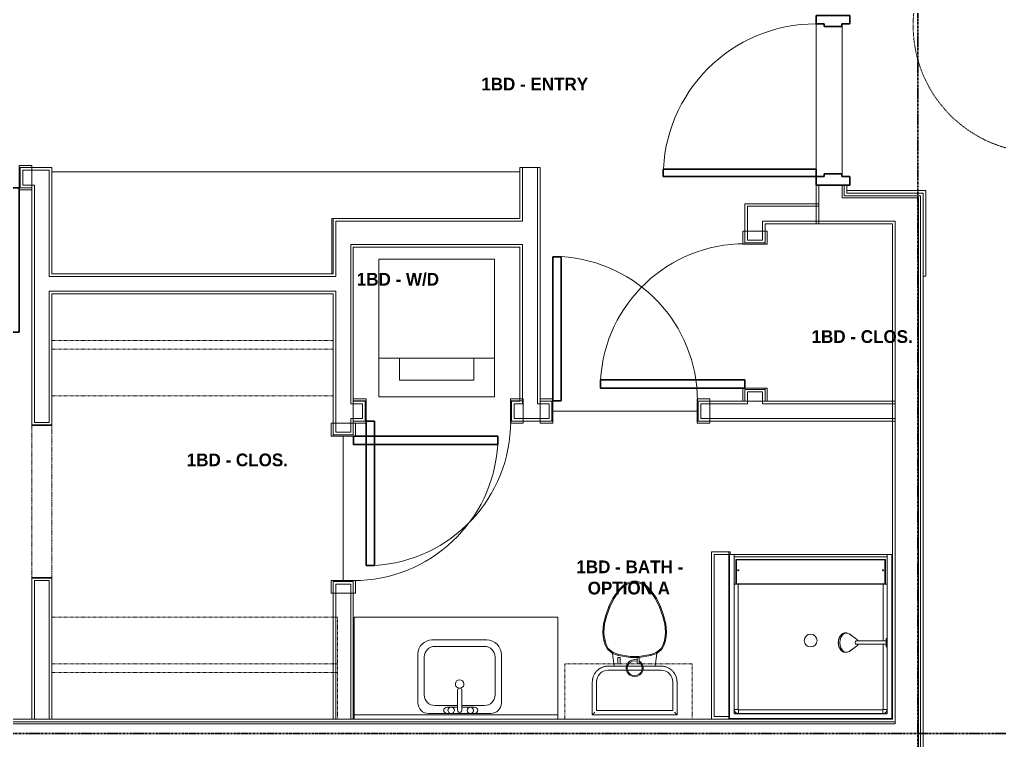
# Model space of a CAD drawing. Header units: inches. Extents: x -4093 to -1777, y 9773 to 12264.
# Drawn here: x -3692.9 to -3462.1, y 10837.6 to 11007.4 of the extents above; entities that cross this region are included whole.
import ezdxf

# ---------------------------------------------------------------- set-up
doc = ezdxf.new("R2010")
doc.units = ezdxf.units.IN
doc.header["$MEASUREMENT"] = 0
for name, pattern in [('Dash', [0.25, 0.125, -0.125]), ('Grid Line 1_2_', [0.875, 0.5, -0.125, 0.125, -0.125]), ('Hidden 1_8_', [0.1875, 0.125, -0.0625]), ('Overhead', [0.15625, 0.09375, -0.0625])]:
    doc.linetypes.add(name, pattern=pattern)
for name, color, linetype, lineweight in [('0-1', 7, 'Continuous', 5), ('0-2', 7, 'Continuous', 9), ('0-3', 8, 'Continuous', 9), ('A-AREA-IDEN', 2, 'Continuous', 9), ('A-DETL-HDLN-1', 7, 'Hidden 1_8_', 9), ('A-DETL-MEDM-1', 10, 'Continuous', 30), ('A-DETL-MEDM-2', 33, 'Overhead', 9), ('A-DOOR-1', 7, 'Continuous', 9), ('A-DOOR-2', 10, 'Continuous', 30), ('A-DOOR-FRAM-1', 10, 'Continuous', 30), ('A-FLOR-1', 7, 'Continuous', 9), ('A-FLOR-2', 192, 'Continuous', 9), ('A-WALL-1', 7, 'Continuous', 9), ('A-WALL-2', 250, 'Continuous', 18), ('I-WALL-1', 7, 'Continuous', 9), ('P-SANR-FIXT-1', 7, 'Continuous', 9), ('Q-CASE-1', 7, 'Continuous', 9), ('Q-CASE-2', 7, 'Dash', 9), ('Q-CASE-HDLN-1', 7, 'Dash', 9), ('S-GRID-1', 1, 'Grid Line 1_2_', 30)]:
    doc.layers.add(name, color=color, linetype=linetype, lineweight=lineweight)
doc.styles.add('Century Gothic_B', font='GOTHICB.TTF', dxfattribs={"height": 3})

# ---------------------------------------------------------------- blocks, each defined once
blk = doc.blocks.new('SWING - SINGLE - FLUSH - SWING - FLUSH - 2-10 x 6-8 - PRIVACY-4346070-BACKGROUND - 2ND FLOOR')
at = {"layer": 'A-DOOR-1'}
for p, q in [((-20, 2.37), (-20, 2.87)), ((-20, 2.87), (-17, 2.87)), ((-20, 2.37), (-17, 2.37)), ((-20, -2.88), (-20, 2.37)), ((-17, 2.37), (-20, 2.37)), ((-17, 2.87), (-17, 2.37)), ((-17, 2.37), (-17, -2.88)), ((17, 2.37), (17, 2.87)), ((17, 2.87), (20, 2.87)), ((17, 2.37), (20, 2.37)), ((17, -2.88), (17, 2.37)), ((20, 2.37), (17, 2.37)), ((20, 2.87), (20, 2.37)), ((20, 2.37), (20, -2.88)), ((-17, -2.88), (-20, -2.88)), ((20, -2.88), (17, -2.88))]:
    blk.add_line(p, q, dxfattribs=at)
blk.add_arc((17, -2.38), 34.07, 180, 266.6343, dxfattribs=at)
at = {"layer": 'A-DOOR-2'}
for p, q in [((15, -2.38), (15, -36.38)), ((17, -2.38), (15, -2.38)), ((17, -2.38), (17, -36.38)), ((17, -36.38), (15, -36.38))]:
    blk.add_line(p, q, dxfattribs=at)
blk = doc.blocks.new('OD_CW_Closet - OD_CW_Closet-3838437-BACKGROUND - 2ND FLOOR')
at = {"layer": 'Q-CASE-HDLN-1'}
for p, q in [((67.99, 24), (0.74, 24)), ((0.74, 24), (0.74, 0)), ((67.99, 0), (67.99, 24)), ((0.74, 13), (67.99, 13)), ((0.74, 11), (67.99, 11)), ((0.74, 0), (67.99, 0))]:
    blk.add_line(p, q, dxfattribs=at)
blk = doc.blocks.new('Stacked Washer and Dryer - 26_x25_ - Private-1352637-BACKGROUND - 2ND FLOOR')
at = {"layer": 'P-SANR-FIXT-1'}
for p, q in [((0, 13.625), (32.4375, 13.625)), ((0, 13.625), (0, -13.625)), ((23.34375, 13.625), (23.34375, -13.625)), ((32.4375, 13.625), (32.4375, -13.625)), ((23.34375, 8.75), (28.53125, 8.75)), ((28.53125, 8.75), (28.53125, -8.75)), ((28.53125, -8.75), (23.34375, -8.75)), ((32.4375, -13.625), (0, -13.625))]:
    blk.add_line(p, q, dxfattribs=at)
blk = doc.blocks.new('SWING - SINGLE - FLUSH - SWING - FLUSH - 2-10 x 6-8 - PRIVACY-4346068-BACKGROUND - 2ND FLOOR')
at = {"layer": 'A-DOOR-1'}
for p, q in [((-20, 2.37), (-20, 2.87)), ((-20, 2.87), (-17, 2.87)), ((-20, 2.37), (-17, 2.37)), ((-20, -2.88), (-20, 2.37)), ((-17, 2.37), (-20, 2.37)), ((-17, 2.87), (-17, 2.37)), ((-17, 2.37), (-17, -2.88)), ((17, 2.37), (17, 2.87)), ((17, 2.87), (20, 2.87)), ((17, 2.37), (20, 2.37)), ((17, -2.88), (17, 2.37)), ((20, 2.37), (17, 2.37)), ((20, 2.87), (20, 2.37)), ((20, 2.37), (20, -2.88)), ((-17, -2.88), (-20, -2.88)), ((20, -2.88), (17, -2.88))]:
    blk.add_line(p, q, dxfattribs=at)
blk.add_arc((17, -2.38), 34.07, 180, 266.6343, dxfattribs=at)
at = {"layer": 'A-DOOR-2'}
for p, q in [((15, -2.38), (15, -36.38)), ((17, -2.38), (15, -2.38)), ((17, -2.38), (17, -36.38)), ((17, -36.38), (15, -36.38))]:
    blk.add_line(p, q, dxfattribs=at)
blk = doc.blocks.new('M_Sink Vanity-Square - 500 x 440mm-1352614-BACKGROUND - 2ND FLOOR')
at = {"layer": 'P-SANR-FIXT-1'}
for p, q in [((7.96, 7.09), (-6.72, 7.09)), ((3.62, 7.09), (-2.88, 7.09)), ((0.12, 5.22), (-5.22, 5.22)), ((-2.88, 5.59), (0.12, 5.59)), ((0.12, 6.33), (0.12, 1.59)), ((1.12, 6.33), (1.12, 1.59)), ((1.12, 5.59), (3.62, 5.59)), ((6.46, 5.22), (1.12, 5.22)), ((-9.22, 4.59), (-9.22, -6.73)), ((-7.72, 2.72), (-7.72, -6.23)), ((8.96, -6.23), (8.96, 2.72)), ((10.46, -6.91), (10.46, 4.59)), ((-5.22, -8.73), (6.46, -8.73)), ((-5.72, -10.23), (7.14, -10.23))]:
    blk.add_line(p, q, dxfattribs=at)
for centre, radius, start, end in [((-6.72, 4.59), 2.5, 90, 180), ((-2.88, 6.34), 0.75, 90, 270), ((-1.88, 6.34), 0.75, 360, 180), ((2.62, 6.34), 0.75, 360, 180), ((3.62, 6.34), 0.75, 270, 90), ((7.96, 4.59), 2.5, 360, 90), ((-5.22, 2.72), 2.5, 90, 180), ((-1.88, 6.34), 0.75, 180, 0), ((0.62, 6.33), 0.5, 360, 180), ((2.62, 6.34), 0.75, 180, 360), ((6.46, 2.72), 2.5, 0, 90), ((0.62, 0.13), 1, 360, 180), ((0.62, 0.13), 1, 180, 0), ((0.62, 1.59), 0.5, 180, 0), ((-5.72, -6.73), 3.5, 180, 270), ((-5.22, -6.23), 2.5, 180, 270), ((6.46, -6.23), 2.5, 270, 0), ((7.14, -6.91), 3.32, 270, 0)]:
    blk.add_arc(centre, radius, start, end, dxfattribs=at)
blk = doc.blocks.new('Toilet-Domestic-3D - Toilet-Domestic-3D-V23-BACKGROUND - 2ND FLOOR')
at = {"layer": 'P-SANR-FIXT-1'}
for p, q in [((-0.5, 12), (-1.87, 11.5)), ((-0.46, 11.75), (-1.77, 11.27)), ((-0.46, 11.75), (-0.5, 12)), ((0.5, 12), (-0.5, 12)), ((0.46, 11.75), (-0.46, 11.75)), ((0.46, 11.75), (0.5, 12)), ((1.77, 11.27), (0.46, 11.75)), ((1.87, 11.5), (0.5, 12)), ((-3.74, 10), (-5.13, 8)), ((-3.55, 9.84), (-4.91, 7.88)), ((-2.74, 11), (-3.74, 10)), ((-3.55, 9.84), (-3.74, 10)), ((-2.59, 10.8), (-3.55, 9.84)), ((-1.87, 11.5), (-2.74, 11)), ((-2.59, 10.8), (-2.74, 11)), ((-1.77, 11.27), (-2.59, 10.8)), ((-1.77, 11.27), (-1.87, 11.5)), ((1.77, 11.27), (1.87, 11.5)), ((2.59, 10.8), (1.77, 11.27)), ((2.74, 11), (1.87, 11.5)), ((2.59, 10.8), (2.74, 11)), ((3.55, 9.84), (2.59, 10.8)), ((3.74, 10), (2.74, 11)), ((3.55, 9.84), (3.74, 10)), ((4.91, 7.88), (3.55, 9.84)), ((5.13, 8), (3.74, 10)), ((-5.13, 8), (-6.06, 6)), ((-4.91, 7.88), (-5.83, 5.9)), ((-4.91, 7.88), (-5.13, 8)), ((4.91, 7.88), (5.13, 8)), ((5.83, 5.9), (4.91, 7.88)), ((6.06, 6), (5.13, 8)), ((-6.06, 6), (-6.79, 4)), ((-5.83, 5.9), (-6.55, 3.92)), ((-5.83, 5.9), (-6.06, 6)), ((5.83, 5.9), (6.06, 6)), ((6.55, 3.92), (5.83, 5.9)), ((6.79, 4), (6.06, 6)), ((-6.79, 4), (-7.33, 1.99)), ((-6.55, 3.92), (-7.08, 1.95)), ((-6.55, 3.92), (-6.79, 4)), ((6.55, 3.92), (6.79, 4)), ((7.08, 1.95), (6.55, 3.92)), ((7.33, 1.99), (6.79, 4)), ((-7.33, 1.99), (-7.5, 0)), ((-7.08, 1.95), (-7.33, 1.99)), ((-7.08, 1.95), (-7.25, 0)), ((7.08, 1.95), (7.33, 1.99)), ((7.25, 0), (7.08, 1.95)), ((7.5, 0), (7.33, 1.99)), ((-7.25, 0), (-7.5, 0)), ((-7.5, 0), (-7.41, -1)), ((-7.16, -0.96), (-7.41, -1)), ((-7.41, -1), (-7.24, -2)), ((-7.25, 0), (-7.16, -0.96)), ((-6.99, -1.95), (-7.24, -2)), ((-7.24, -2), (-6.97, -3)), ((-7.16, -0.96), (-6.99, -1.95)), ((-6.99, -1.95), (-6.73, -2.9)), ((6.73, -2.9), (6.99, -1.95)), ((6.97, -3), (7.24, -2)), ((6.99, -1.95), (7.16, -0.96)), ((6.99, -1.95), (7.24, -2)), ((7.16, -0.96), (7.25, 0)), ((7.16, -0.96), (7.41, -1)), ((7.24, -2), (7.41, -1)), ((7.25, 0), (7.5, 0)), ((7.41, -1), (7.5, 0)), ((-6.73, -2.9), (-6.97, -3)), ((-6.97, -3), (-6.4, -4)), ((-6.73, -2.9), (-6.21, -3.84)), ((-6.4, -4), (-6.21, -3.84)), ((-6.4, -4), (-5.21, -5)), ((-6.21, -3.84), (-5.08, -4.78)), ((5.08, -4.78), (6.21, -3.84)), ((5.21, -5), (6.4, -4)), ((6.21, -3.84), (6.73, -2.9)), ((6.21, -3.84), (6.4, -4)), ((6.4, -4), (6.97, -3)), ((6.73, -2.9), (6.97, -3)), ((-5.08, -4.78), (-5.21, -5)), ((-5.21, -5), (-4.86, -8.02)), ((-5.21, -5), (-3.84, -5.5)), ((-5.08, -4.78), (-3.77, -5.26)), ((-3.77, -5.26), (-3.84, -5.5)), ((-3.84, -5.5), (-1, -6)), ((-3.77, -5.26), (-0.98, -5.75)), ((-0.98, -5.75), (-1, -6)), ((-1, -6), (0.56, -6)), ((-0.98, -5.75), (0.98, -5.75)), ((0.98, -5.75), (3.77, -5.26)), ((0.98, -5.75), (1, -5.98)), ((1.05, -5.99), (3.84, -5.5)), ((3.77, -5.26), (5.08, -4.78)), ((3.77, -5.26), (3.84, -5.5)), ((3.84, -5.5), (5.21, -5)), ((4.86, -8.02), (5.21, -5)), ((5.08, -4.78), (5.21, -5)), ((6.25, -8.02), (-6.25, -8.02)), ((6.25, -9), (-6.25, -9)), ((6.25, -9), (-6.25, -9)), ((-9.98, -11.75), (-9.98, -19.48)), ((-9, -11.75), (-9, -18.5)), ((-9, -11.75), (-9, -18.5)), ((9, -18.5), (9, -11.75)), ((9, -18.5), (9, -11.75)), ((9.98, -19.48), (9.98, -11.75)), ((-9.98, -19.48), (-9.86, -19.36)), ((-9.98, -19.48), (9.98, -19.48)), ((-9, -18.5), (9, -18.5)), ((-9, -18.5), (9, -18.5)), ((9.86, -19.36), (9.98, -19.48))]:
    blk.add_line(p, q, dxfattribs=at)
at = {"layer": 'P-SANR-FIXT-1', "flags": 128}
for points in [[(-6.25, -8.02), (-6.4, -8.03), (-6.55, -8.03), (-6.7, -8.05), (-6.84, -8.07), (-6.99, -8.1), (-7.14, -8.13), (-7.28, -8.17), (-7.42, -8.21), (-7.56, -8.26), (-7.7, -8.32), (-7.84, -8.38), (-7.97, -8.44), (-8.1, -8.52), (-8.23, -8.59), (-8.35, -8.67), (-8.48, -8.76), (-8.59, -8.85), (-8.71, -8.95), (-8.82, -9.05), (-8.92, -9.15), (-9.03, -9.26), (-9.12, -9.38), (-9.22, -9.49), (-9.3, -9.61), (-9.39, -9.74), (-9.46, -9.86), (-9.54, -9.99), (-9.6, -10.13), (-9.67, -10.26), (-9.72, -10.4), (-9.78, -10.54), (-9.82, -10.68), (-9.86, -10.83), (-9.89, -10.97), (-9.92, -11.12), (-9.95, -11.26), (-9.96, -11.41), (-9.97, -11.56), (-9.98, -11.71), (-9.98, -11.75)], [(9.98, -11.75), (9.97, -11.6), (9.97, -11.45), (9.95, -11.3), (9.93, -11.16), (9.9, -11.01), (9.87, -10.86), (9.83, -10.72), (9.79, -10.58), (9.74, -10.44), (9.68, -10.3), (9.62, -10.16), (9.56, -10.03), (9.48, -9.9), (9.41, -9.77), (9.33, -9.65), (9.24, -9.52), (9.15, -9.41), (9.05, -9.29), (8.95, -9.18), (8.85, -9.08), (8.74, -8.97), (8.62, -8.88), (8.51, -8.78), (8.39, -8.7), (8.26, -8.61), (8.14, -8.54), (8.01, -8.46), (7.87, -8.4), (7.74, -8.33), (7.6, -8.28), (7.46, -8.22), (7.32, -8.18), (7.17, -8.14), (7.03, -8.11), (6.88, -8.08), (6.74, -8.05), (6.59, -8.04), (6.44, -8.03), (6.29, -8.02), (6.25, -8.02)]]:
    blk.add_lwpolyline(points, dxfattribs=at)
at = {"layer": 'P-SANR-FIXT-1'}
for centre, radius, start, end in [((0, -8.48), 2, 73.137, 0), ((0, -8.48), 1.75, 70.983, 0), ((0, -8.48), 2, 0, 57.9286), ((-6.25, -11.75), 2.75, 90, 180), ((-6.25, -11.75), 2.75, 90, 180), ((0, -8.48), 1.75, 0, 51.2446), ((6.25, -11.75), 2.75, 0, 90), ((6.25, -11.75), 2.75, 360, 90)]:
    blk.add_arc(centre, radius, start, end, dxfattribs=at)
for points in [[(-9.98, -19.48), (-9.98, -19.48), (-9.98, -19.48), (-9.98, -19.48)], [(9.98, -19.48), (9.98, -19.48), (9.98, -19.48), (9.98, -19.48)]]:
    blk.add_open_spline(points, degree=3, dxfattribs=at)
for points, knots in [([(-9.86, -19.36), (-9.86, -19.36), (-9.85, -19.35), (-9.82, -19.32), (-9.8, -19.3), (-9.78, -19.28), (-9.75, -19.25), (-9.71, -19.21), (-9.66, -19.16), (-9.6, -19.1), (-9.55, -19.05), (-9.47, -18.97), (-9.41, -18.91), (-9.37, -18.87)], [0, 0, 0, 0, 0.166667, 0.25, 0.291667, 0.333333, 0.416667, 0.5, 0.583333, 0.666667, 0.75, 0.833333, 1, 1, 1, 1]), ([(9.37, -18.87), (9.41, -18.91), (9.47, -18.97), (9.55, -19.05), (9.6, -19.1), (9.66, -19.16), (9.71, -19.21), (9.75, -19.25), (9.78, -19.28), (9.8, -19.3), (9.82, -19.32), (9.85, -19.35), (9.86, -19.36), (9.86, -19.36)], [-1, -1, -1, -1, -0.833333, -0.75, -0.666667, -0.583333, -0.5, -0.416667, -0.333333, -0.291667, -0.25, -0.166667, 0, 0, 0, 0])]:
    blk.add_open_spline(points, degree=3, knots=knots, dxfattribs=at)
blk = doc.blocks.new('Bath Vanity - Bath Vanity 48_-V24-BACKGROUND - 2ND FLOOR')
at = {"layer": 'Q-CASE-1'}
for p, q in [((-23.26, -1), (-23.26, -24)), ((24.74, -24), (24.74, -1)), ((-23.26, -24), (24.74, -24))]:
    blk.add_line(p, q, dxfattribs=at)
blk = doc.blocks.new('BATHROOM MIRROR - BATHROOM MIRROR 48_-3124766-BACKGROUND - 2ND FLOOR')
at = {"layer": 'Q-CASE-1'}
for p, q in [((24.74, 24), (-23.26, 24)), ((-23.26, 23), (-23.26, 24)), ((24.74, 24), (24.74, 23)), ((-23.26, 23), (24.74, 23))]:
    blk.add_line(p, q, dxfattribs=at)
blk = doc.blocks.new('300 Series Wall Hung Cabinet_326 - 30_-2909952-BACKGROUND - 2ND FLOOR')
at = {"layer": 'Q-CASE-1'}
for p, q in [((-2.5, -13.19), (-2.01, -13.19)), ((-2.5, -13.19), (-2.5, -14.69)), ((-2.01, -14.69), (-2.01, -13.19)), ((2, -13.19), (2.49, -13.19)), ((2, -13.19), (2, -14.69)), ((2.49, -14.69), (2.49, -13.19)), ((-2.5, -14.69), (-2.01, -14.69)), ((2, -14.69), (2.49, -14.69))]:
    blk.add_line(p, q, dxfattribs=at)
at = {"layer": 'Q-CASE-2'}
for p, q in [((15, -0.19), (-15, -0.19)), ((-15, -0.19), (-15, -13.19)), ((15, -13.19), (15, -0.19)), ((-15, -13.19), (15, -13.19))]:
    blk.add_line(p, q, dxfattribs=at)
blk = doc.blocks.new('SWING - SINGLE - FLUSH - SWING - FLUSH - 2-10 x 6-8 - PASSAGE-4346083-BACKGROUND - 2ND FLOOR')
at = {"layer": 'A-DOOR-1'}
for p, q in [((-17, 2.87), (-20, 2.87)), ((-20, 2.87), (-20, -2.38)), ((-17, -2.38), (-17, 2.87)), ((20, 2.87), (17, 2.87)), ((17, 2.87), (17, -2.38)), ((20, -2.38), (20, 2.87)), ((-20, -2.38), (-17, -2.38)), ((-17, -2.38), (-20, -2.38)), ((-20, -2.38), (-20, -2.88)), ((-20, -2.88), (-17, -2.88)), ((-17, -2.88), (-17, -2.38)), ((17, -2.38), (20, -2.38)), ((20, -2.38), (17, -2.38)), ((17, -2.38), (17, -2.88)), ((17, -2.88), (20, -2.88)), ((20, -2.88), (20, -2.38))]:
    blk.add_line(p, q, dxfattribs=at)
blk.add_arc((17, 2.37), 34.07, 93.3657, 180, dxfattribs=at)
at = {"layer": 'A-DOOR-2'}
for p, q in [((15, 2.37), (15, 36.38)), ((17, 36.38), (15, 36.38)), ((17, 2.37), (17, 36.38)), ((17, 2.37), (15, 2.37))]:
    blk.add_line(p, q, dxfattribs=at)
blk = doc.blocks.new('OD_CW_Closet - OD_CW_Closet-3890319-BACKGROUND - 2ND FLOOR')
at = {"layer": 'Q-CASE-HDLN-1'}
for p, q in [((0.74, -24), (0.74, 0)), ((0.74, 0), (66.99, 0)), ((66.99, 0), (66.99, -24)), ((0.74, -11), (66.99, -11)), ((0.74, -13), (66.99, -13)), ((66.99, -24), (0.74, -24))]:
    blk.add_line(p, q, dxfattribs=at)
blk = doc.blocks.new('Casework 19 - Casework 1-3928733-BACKGROUND - 2ND FLOOR')
at = {"layer": 'Q-CASE-1'}
for p, q in [((-3575.05, 10971.56), (-3685.3, 10971.56)), ((-3619.4, 10947.56), (-3619.4, 10960.56)), ((-3619.4, 10960.56), (-3619.05, 10960.56))]:
    blk.add_line(p, q, dxfattribs=at)
blk = doc.blocks.new('The Shower - The Shower-4476144-BACKGROUND - 2ND FLOOR')
at = {"layer": 'P-SANR-FIXT-1'}
for p, q in [((0, 39.25), (0.12, 39.25)), ((0, 0.5), (0, 39.25)), ((1.25, 39.25), (0.12, 39.25)), ((0.12, 0.62), (0.12, 39.25)), ((1.25, 39.25), (37.25, 39.25)), ((1.25, 38.75), (1.25, 39.25)), ((1.25, 1.75), (1.25, 39.25)), ((37.25, 39.25), (37.25, 38.75)), ((38.38, 39.25), (37.25, 39.25)), ((37.25, 39.25), (37.25, 19.48)), ((38.38, 39.25), (38.5, 39.25)), ((38.38, 39.25), (38.38, 0.62)), ((38.5, 39.25), (38.5, 0.5)), ((37.25, 38.75), (1.25, 38.75)), ((1.62, 38.13), (1.62, 32.27)), ((36.88, 38.13), (1.62, 38.13)), ((36.75, 38), (1.75, 38)), ((1.75, 38), (1.75, 32.38)), ((36.75, 32.38), (36.75, 38)), ((36.88, 32.27), (36.88, 38.13)), ((1.75, 32.38), (36.75, 32.38)), ((2.2, 2.75), (2.2, 32.27)), ((36.3, 32.27), (2.2, 32.27)), ((36.3, 18.89), (36.3, 32.27)), ((36.3, 2.75), (36.3, 18.11)), ((37.25, 17.52), (37.25, 1.75)), ((1.28, 2.51), (1.3, 2.43)), ((2.25, 2.7), (36.25, 2.7)), ((37.2, 2.43), (37.22, 2.51)), ((38.5, 0.5), (0, 0.5)), ((38.38, 0.62), (0.12, 0.62)), ((37.25, 1.75), (1.25, 1.75)), ((1.37, 2.28), (1.38, 2.26)), ((1.4, 2.23), (1.42, 2.2)), ((1.51, 2.08), (1.58, 2.01)), ((1.7, 1.92), (1.73, 1.9)), ((1.93, 1.8), (2.01, 1.78)), ((2.25, 1.75), (2.25, 1.77)), ((2.25, 1.77), (36.25, 1.77)), ((36.25, 1.75), (36.25, 1.77)), ((36.49, 1.78), (36.57, 1.8)), ((36.77, 1.9), (36.8, 1.92)), ((36.92, 2.01), (36.99, 2.08)), ((37.08, 2.2), (37.1, 2.23)), ((37.12, 2.26), (37.13, 2.28))]:
    blk.add_line(p, q, dxfattribs=at)
blk.add_circle((19.25, 19), 1.5, dxfattribs=at)
for centre, radius, start, end in [((2.2, 35.56), 0.125, 0, 180), ((2.2, 35.56), 0.125, 180, 0), ((36.3, 35.56), 0.125, 0, 180), ((36.3, 35.56), 0.125, 180, 0), ((2.25, 2.75), 1, 180, 270), ((36.25, 2.75), 1, 270, 0)]:
    blk.add_arc(centre, radius, start, end, dxfattribs=at)
for centre, major_axis, start_param, end_param in [((2.2, 32.28), (-0.95, 0), 0, 1.570796), ((36.3, 32.28), (0.95, 0), 4.712389, 6.283185)]:
    blk.add_ellipse(centre, major_axis=major_axis, ratio=0.019505, start_param=start_param, end_param=end_param, dxfattribs=at)
for points, knots in [([(1.25, 2.77), (1.25, 2.77), (1.27, 2.76), (1.4, 2.76), (1.64, 2.75), (1.95, 2.75), (2.12, 2.75), (2.2, 2.75)], [-1, -1, -1, -1, -0.833333, -0.666667, -0.333333, -0.166667, 0, 0, 0, 0]), ([(1.25, 2.77), (1.25, 2.7), (1.26, 2.57), (1.34, 2.32), (1.52, 2.04), (1.8, 1.86), (2.05, 1.78), (2.18, 1.77), (2.25, 1.77)], [-1, -1, -1, -1, -0.875, -0.75, -0.5, -0.25, -0.125, 0, 0, 0, 0]), ([(2.2, 2.75), (2.2, 2.74), (2.2, 2.74), (2.2, 2.73), (2.21, 2.72), (2.21, 2.72), (2.22, 2.71), (2.23, 2.71), (2.24, 2.7), (2.24, 2.7), (2.25, 2.7), (2.25, 2.7)], [-1, -1, -1, -1, -0.833333, -0.75, -0.666667, -0.583333, -0.416667, -0.291667, -0.208333, -0.083333, 0, 0, 0, 0]), ([(36.25, 1.77), (36.32, 1.77), (36.45, 1.78), (36.7, 1.86), (36.98, 2.04), (37.16, 2.32), (37.24, 2.57), (37.25, 2.7), (37.25, 2.77)], [-1, -1, -1, -1, -0.875, -0.75, -0.5, -0.25, -0.125, 0, 0, 0, 0]), ([(36.25, 2.7), (36.26, 2.7), (36.26, 2.7), (36.27, 2.7), (36.28, 2.71), (36.28, 2.71), (36.29, 2.72), (36.29, 2.73), (36.3, 2.74), (36.3, 2.74), (36.3, 2.75), (36.3, 2.75)], [-1, -1, -1, -1, -0.833333, -0.75, -0.666667, -0.583333, -0.416667, -0.291667, -0.208333, -0.083333, 0, 0, 0, 0]), ([(36.25, 1.8), (36.25, 1.82), (36.25, 1.91), (36.25, 2.14), (36.25, 2.45), (36.25, 2.62), (36.25, 2.7)], [-0.8333333, -0.8333333, -0.8333333, -0.8333333, -0.6666667, -0.3333333, -0.1666667, 0, 0, 0, 0]), ([(37.19, 2.42), (37.18, 2.38), (37.16, 2.33), (37.13, 2.27), (37.12, 2.25)], [0.2174647, 0.2174647, 0.2174647, 0.2174647, 0.2857143, 0.3333068, 0.3333068, 0.3333068, 0.3333068]), ([(1.59, 2), (1.54, 2.04), (1.47, 2.12), (1.41, 2.21), (1.38, 2.25)], [0.4611793, 0.4611793, 0.4611793, 0.4611793, 0.5714286, 0.6665731, 0.6665731, 0.6665731, 0.6665731]), ([(2.25, 1.75), (2.17, 1.75), (2.03, 1.77), (1.86, 1.82), (1.77, 1.87), (1.75, 1.88)], [0, 0, 0, 0, 0.1428571, 0.2857143, 0.3333068, 0.3333068, 0.3333068, 0.3333068]), ([(36.75, 1.88), (36.7, 1.85), (36.59, 1.8), (36.42, 1.76), (36.31, 1.75), (36.25, 1.75)], [0.6666667, 0.6666667, 0.6666667, 0.6666667, 0.7857143, 0.8928571, 1, 1, 1, 1]), ([(37.01, 2.1), (36.97, 2.05), (36.89, 1.97), (36.79, 1.91), (36.75, 1.88)], [0.4475924, 0.4475924, 0.4475924, 0.4475924, 0.5714286, 0.6665731, 0.6665731, 0.6665731, 0.6665731])]:
    blk.add_open_spline(points, degree=3, knots=knots, dxfattribs=at)
for points in [[(1.25, 2.71), (1.25, 2.72), (1.25, 2.74), (1.25, 2.75)], [(1.38, 2.25), (1.37, 2.27), (1.36, 2.3), (1.35, 2.32)], [(2.25, 1.8), (2.25, 1.82), (2.25, 1.88), (2.25, 2.03), (2.25, 2.22), (2.25, 2.45), (2.25, 2.62), (2.25, 2.7)], [(37.25, 2.77), (37.25, 2.77), (37.23, 2.76), (37.13, 2.76), (36.98, 2.76), (36.78, 2.75), (36.55, 2.75), (36.38, 2.75), (36.3, 2.75)], [(37.25, 2.75), (37.25, 2.72), (37.25, 2.7), (37.25, 2.67)], [(1.75, 1.88), (1.71, 1.91), (1.67, 1.94), (1.63, 1.97)], [(37.12, 2.25), (37.09, 2.21), (37.07, 2.18), (37.04, 2.14)]]:
    blk.add_open_spline(points, degree=3, dxfattribs=at)
blk = doc.blocks.new('Shower Head - Shower Head-3265626-BACKGROUND - 2ND FLOOR')
at = {"layer": 'P-SANR-FIXT-1'}
for p, q in [((-0.98, 0), (-0.98, -0.26)), ((-0.98, 0), (0.98, 0)), ((0.98, -0.26), (-0.98, -0.26)), ((-0.39, -0.26), (-0.39, -1)), ((0.39, -1), (0.39, -0.26)), ((0.98, -0.26), (0.98, 0)), ((-0.39, -6.01), (-0.39, -7.27)), ((0.39, -7.27), (0.39, -6.01)), ((-0.84, -7.19), (-2.02, -8.78)), ((2.02, -8.78), (0.84, -7.19)), ((-2.28, -9.54), (-2.28, -9.81)), ((2.28, -9.81), (2.28, -9.54))]:
    blk.add_line(p, q, dxfattribs=at)
at = {"layer": 'P-SANR-FIXT-1', "flags": 128}
for points in [[(-0.39, -1), (-0.39, -1.29), (-0.39, -1.57), (-0.39, -1.85), (-0.39, -2.13), (-0.39, -2.41), (-0.39, -2.69), (-0.39, -2.96), (-0.39, -3.23), (-0.39, -3.5), (-0.39, -3.76), (-0.39, -4.02), (-0.39, -4.27), (-0.39, -4.52), (-0.39, -4.77), (-0.39, -5), (-0.39, -5.23), (-0.39, -5.46), (-0.39, -5.67), (-0.39, -5.88), (-0.39, -6.01)], [(0.39, -6.01), (0.39, -5.81), (0.39, -5.6), (0.39, -5.38), (0.39, -5.15), (0.39, -4.92), (0.39, -4.68), (0.39, -4.43), (0.39, -4.18), (0.39, -3.93), (0.39, -3.67), (0.39, -3.4), (0.39, -3.13), (0.39, -2.86), (0.39, -2.59), (0.39, -2.31), (0.39, -2.03), (0.39, -1.75), (0.39, -1.46), (0.39, -1.18), (0.39, -1)], [(-0.39, -6.87), (-0.43, -6.88), (-0.46, -6.9), (-0.49, -6.91), (-0.52, -6.93), (-0.55, -6.94), (-0.58, -6.96), (-0.61, -6.98), (-0.64, -7), (-0.67, -7.03), (-0.7, -7.05), (-0.73, -7.07), (-0.76, -7.1), (-0.78, -7.13), (-0.81, -7.16), (-0.83, -7.19), (-0.84, -7.19)], [(0.84, -7.19), (0.81, -7.16), (0.79, -7.13), (0.76, -7.1), (0.73, -7.08), (0.7, -7.05), (0.68, -7.03), (0.65, -7.01), (0.62, -6.98), (0.59, -6.97), (0.56, -6.95), (0.53, -6.93), (0.49, -6.91), (0.46, -6.9), (0.43, -6.89), (0.4, -6.87)], [(-2.28, -9.81), (-2.28, -9.88), (-2.28, -9.95), (-2.27, -10.02), (-2.25, -10.09), (-2.24, -10.16), (-2.21, -10.23), (-2.19, -10.3), (-2.16, -10.36), (-2.13, -10.43), (-2.09, -10.49), (-2.05, -10.55), (-2.01, -10.61), (-1.97, -10.67), (-1.92, -10.73), (-1.86, -10.79), (-1.81, -10.84), (-1.75, -10.89), (-1.69, -10.94), (-1.63, -10.99), (-1.57, -11.04), (-1.5, -11.08), (-1.43, -11.12), (-1.36, -11.16), (-1.28, -11.2), (-1.21, -11.24), (-1.13, -11.27), (-1.05, -11.3), (-0.97, -11.33), (-0.89, -11.36), (-0.81, -11.38), (-0.72, -11.4), (-0.64, -11.42), (-0.55, -11.44), (-0.47, -11.45), (-0.38, -11.46), (-0.29, -11.47), (-0.2, -11.48), (-0.11, -11.49), (-0.02, -11.49), (0, -11.49)], [(0, -11.49), (0.09, -11.49), (0.18, -11.48), (0.27, -11.48), (0.35, -11.47), (0.44, -11.46), (0.53, -11.44), (0.62, -11.43), (0.7, -11.41), (0.79, -11.39), (0.87, -11.36), (0.95, -11.34), (1.03, -11.31), (1.11, -11.28), (1.19, -11.25), (1.26, -11.21), (1.34, -11.17), (1.41, -11.13), (1.48, -11.09), (1.55, -11.05), (1.61, -11), (1.68, -10.95), (1.74, -10.9), (1.8, -10.85), (1.85, -10.8), (1.9, -10.74), (1.95, -10.69), (2, -10.63), (2.04, -10.57), (2.08, -10.51), (2.12, -10.44), (2.15, -10.38), (2.18, -10.31), (2.21, -10.25), (2.23, -10.18), (2.25, -10.11), (2.26, -10.04), (2.27, -9.97), (2.28, -9.9), (2.28, -9.83), (2.28, -9.81)]]:
    blk.add_lwpolyline(points, dxfattribs=at)
at = {"layer": 'P-SANR-FIXT-1'}
for centre, major_axis, start_param, end_param in [((0, -9.54), (2.28, 0), 2.468394, 4.712389), ((0, -7.27), (0.394, 0), 3.141593, 4.712389), ((0, -7.27), (-0.394, 0), 1.570796, 3.141593), ((0, -9.54), (-2.28, 0), 1.570796, 3.814791)]:
    blk.add_ellipse(centre, major_axis=major_axis, ratio=0.707107, start_param=start_param, end_param=end_param, dxfattribs=at)
blk = doc.blocks.new('Door-Opening - CLEAR OPENING - 3_-0_ x 6_-10_5_-4378485-BACKGROUND - 2ND FLOOR')
at = {"layer": 'A-DETL-MEDM-1'}
for p, q in [((-18.32, -2.38), (-18.32, 2.37)), ((17.68, 2.37), (17.68, -2.38))]:
    blk.add_line(p, q, dxfattribs=at)
at = {"layer": 'A-DETL-MEDM-2'}
for p, q in [((-18.32, 2.37), (17.68, 2.37)), ((17.68, -2.38), (-18.32, -2.38))]:
    blk.add_line(p, q, dxfattribs=at)
blk = doc.blocks.new('CTR - 1st Phase - Unit Layouts_rvt-1-BACKGROUND - 2ND FLOOR')
at = {"layer": 'A-DETL-HDLN-1'}
blk.add_circle((-3452.42, 11006.09), 30, dxfattribs=at)
at = {"layer": 'A-FLOR-1'}
for p, q in [((-3505.3, 10972.19), (-3505.3, 11006.44)), ((-3533.3, 10915.19), (-3567.3, 10915.19)), ((-3616.67, 10875.31), (-3616.67, 10909.31))]:
    blk.add_line(p, q, dxfattribs=at)
at = {"layer": 'A-WALL-1'}
for p, q in [((-3685.3, 10972.56), (-3692.8, 10972.56)), ((-3692.8, 10972.56), (-3692.8, 10967.81)), ((-3685.3, 10971.94), (-3685.3, 10972.56)), ((-3685.3, 10967.81), (-3685.3, 10971.94)), ((-3570.3, 10972.56), (-3575.05, 10972.56)), ((-3575.05, 10972.56), (-3575.05, 10960.56)), ((-3570.3, 10917.56), (-3570.3, 10972.56)), ((-3692.8, 10967.81), (-3690.05, 10967.81)), ((-3690.05, 10967.81), (-3690.05, 10911.91)), ((-3685.3, 10947.56), (-3685.3, 10967.81)), ((-3521.42, 10964.06), (-3522.05, 10964.06)), ((-3522.05, 10964.06), (-3522.05, 10954.81)), ((-3517.3, 10964.06), (-3521.42, 10964.06)), ((-3504.67, 10964.06), (-3517.3, 10964.06)), ((-3504.67, 10959.31), (-3504.67, 10964.06)), ((-3619.05, 10960.56), (-3619.05, 10947.56)), ((-3618.42, 10960.56), (-3619.05, 10960.56)), ((-3614.3, 10960.56), (-3618.42, 10960.56)), ((-3575.05, 10960.56), (-3614.3, 10960.56)), ((-3517.3, 10959.31), (-3504.67, 10959.31)), ((-3517.3, 10954.81), (-3517.3, 10959.31)), ((-3614.3, 10917.56), (-3614.3, 10953.81)), ((-3614.3, 10953.81), (-3575.05, 10953.81)), ((-3575.05, 10953.81), (-3575.05, 10917.56)), ((-3522.05, 10954.81), (-3517.3, 10954.81)), ((-3619.05, 10947.56), (-3685.3, 10947.56)), ((-3685.3, 10911.91), (-3685.3, 10942.81)), ((-3685.3, 10942.81), (-3619.05, 10942.81)), ((-3619.05, 10942.81), (-3619.05, 10909.56)), ((-3517.3, 10920.31), (-3522.05, 10920.31)), ((-3522.05, 10920.31), (-3522.05, 10917.56)), ((-3517.3, 10917.56), (-3517.3, 10920.31)), ((-3611.55, 10917.56), (-3614.3, 10917.56)), ((-3611.55, 10912.81), (-3611.55, 10917.56)), ((-3575.05, 10917.56), (-3577.05, 10917.56)), ((-3577.05, 10917.56), (-3577.05, 10912.81)), ((-3567.55, 10917.56), (-3570.3, 10917.56)), ((-3567.55, 10912.81), (-3567.55, 10917.56)), ((-3522.05, 10917.56), (-3533.05, 10917.56)), ((-3533.05, 10917.56), (-3533.05, 10912.81)), ((-3486.67, 10917.56), (-3517.3, 10917.56)), ((-3486.67, 10912.81), (-3486.67, 10917.56)), ((-3614.3, 10912.81), (-3611.55, 10912.81)), ((-3614.3, 10909.56), (-3614.3, 10912.81)), ((-3577.05, 10912.81), (-3567.55, 10912.81)), ((-3533.05, 10912.81), (-3486.67, 10912.81)), ((-3619.05, 10909.56), (-3614.3, 10909.56)), ((-3529.3, 10882), (-3529.92, 10882)), ((-3529.92, 10882), (-3529.92, 10842.63)), ((-3525.8, 10882), (-3529.3, 10882)), ((-3525.55, 10882), (-3525.8, 10882)), ((-3525.55, 10881.38), (-3525.55, 10882)), ((-3690.05, 10875.91), (-3690.05, 10842.63)), ((-3685.3, 10842.63), (-3685.3, 10875.91)), ((-3619.05, 10875.06), (-3619.05, 10842.63)), ((-3614.3, 10875.06), (-3619.05, 10875.06)), ((-3614.3, 10842.63), (-3614.3, 10875.06)), ((-3690.05, 10842.63), (-3685.3, 10842.63)), ((-3619.05, 10842.63), (-3614.3, 10842.63)), ((-3529.92, 10842.63), (-3529.3, 10842.63)), ((-3529.3, 10842.63), (-3525.8, 10842.63))]:
    blk.add_line(p, q, dxfattribs=at)
at = {"layer": 'A-WALL-2'}
for p, q in [((-3685.92, 10971.94), (-3692.17, 10971.94)), ((-3692.17, 10971.94), (-3692.17, 10970.19)), ((-3685.92, 10971.94), (-3685.92, 10968.44)), ((-3574.42, 10972.56), (-3574.42, 10959.94)), ((-3570.92, 10972.56), (-3570.92, 10917.56)), ((-3692.17, 10970.19), (-3692.17, 10968.44)), ((-3692.17, 10968.44), (-3689.42, 10968.44)), ((-3689.42, 10968.44), (-3689.42, 10967.81)), ((-3689.42, 10967.81), (-3689.42, 10912.53)), ((-3685.92, 10968.44), (-3685.92, 10967.81)), ((-3685.92, 10946.94), (-3685.92, 10967.81)), ((-3521.42, 10963.44), (-3517.92, 10963.44)), ((-3521.42, 10963.44), (-3521.42, 10955.44)), ((-3517.92, 10963.44), (-3517.3, 10963.44)), ((-3517.3, 10963.44), (-3504.67, 10963.44)), ((-3618.42, 10959.94), (-3618.42, 10946.94)), ((-3618.42, 10959.94), (-3614.92, 10959.94)), ((-3614.92, 10959.94), (-3614.3, 10959.94)), ((-3614.3, 10959.94), (-3575.05, 10959.94)), ((-3575.05, 10959.94), (-3574.42, 10959.94)), ((-3517.92, 10959.94), (-3517.3, 10959.94)), ((-3517.92, 10955.44), (-3517.92, 10959.94)), ((-3517.3, 10959.94), (-3504.67, 10959.94)), ((-3521.42, 10955.44), (-3519.67, 10955.44)), ((-3519.67, 10955.44), (-3517.92, 10955.44)), ((-3614.92, 10916.94), (-3614.92, 10954.44)), ((-3614.92, 10954.44), (-3614.3, 10954.44)), ((-3614.3, 10954.44), (-3575.05, 10954.44)), ((-3575.05, 10954.44), (-3574.42, 10954.44)), ((-3574.42, 10954.44), (-3574.42, 10917.56)), ((-3685.3, 10946.94), (-3685.92, 10946.94)), ((-3619.05, 10946.94), (-3685.3, 10946.94)), ((-3618.42, 10946.94), (-3619.05, 10946.94)), ((-3685.92, 10912.53), (-3685.92, 10943.44)), ((-3685.3, 10943.44), (-3685.92, 10943.44)), ((-3619.05, 10943.44), (-3685.3, 10943.44)), ((-3618.42, 10943.44), (-3619.05, 10943.44)), ((-3618.42, 10943.44), (-3618.42, 10910.19)), ((-3521.42, 10919.69), (-3521.42, 10917.56)), ((-3519.67, 10919.69), (-3521.42, 10919.69)), ((-3517.92, 10919.69), (-3519.67, 10919.69)), ((-3517.92, 10917.56), (-3517.92, 10919.69)), ((-3614.3, 10916.94), (-3614.92, 10916.94)), ((-3614.92, 10916.94), (-3614.3, 10916.94)), ((-3612.17, 10916.94), (-3614.3, 10916.94)), ((-3612.17, 10915.19), (-3612.17, 10916.94)), ((-3576.42, 10916.94), (-3576.42, 10915.19)), ((-3574.42, 10916.94), (-3576.42, 10916.94)), ((-3574.42, 10916.94), (-3574.42, 10917.56)), ((-3570.92, 10916.94), (-3570.92, 10917.56)), ((-3568.17, 10916.94), (-3570.92, 10916.94)), ((-3568.17, 10915.19), (-3568.17, 10916.94)), ((-3521.42, 10916.94), (-3532.42, 10916.94)), ((-3532.42, 10916.94), (-3532.42, 10915.19)), ((-3521.42, 10916.94), (-3521.42, 10917.56)), ((-3517.92, 10916.94), (-3517.92, 10917.56)), ((-3486.67, 10916.94), (-3517.92, 10916.94)), ((-3612.17, 10913.44), (-3612.17, 10915.19)), ((-3576.42, 10915.19), (-3576.42, 10913.44)), ((-3568.17, 10913.44), (-3568.17, 10915.19)), ((-3532.42, 10915.19), (-3532.42, 10913.44)), ((-3689.42, 10912.53), (-3687.67, 10912.53)), ((-3687.67, 10912.53), (-3685.92, 10912.53)), ((-3614.3, 10913.44), (-3614.92, 10913.44)), ((-3614.3, 10913.44), (-3614.92, 10913.44)), ((-3614.92, 10910.19), (-3614.92, 10913.44)), ((-3614.3, 10913.44), (-3612.17, 10913.44)), ((-3576.42, 10913.44), (-3568.17, 10913.44)), ((-3532.42, 10913.44), (-3486.67, 10913.44)), ((-3618.42, 10910.19), (-3616.67, 10910.19)), ((-3616.67, 10910.19), (-3614.92, 10910.19)), ((-3525.8, 10881.38), (-3529.3, 10881.38)), ((-3529.3, 10881.38), (-3529.3, 10843.25)), ((-3525.8, 10882), (-3525.8, 10881.38)), ((-3525.8, 10882), (-3525.8, 10881.38)), ((-3687.67, 10875.28), (-3689.42, 10875.28)), ((-3689.42, 10875.28), (-3689.42, 10842.63)), ((-3685.92, 10875.28), (-3687.67, 10875.28)), ((-3685.92, 10842.63), (-3685.92, 10875.28)), ((-3618.42, 10874.44), (-3618.42, 10842.63)), ((-3616.67, 10874.44), (-3618.42, 10874.44)), ((-3614.92, 10874.44), (-3616.67, 10874.44)), ((-3614.92, 10842.63), (-3614.92, 10874.44)), ((-3529.3, 10843.25), (-3525.8, 10843.25))]:
    blk.add_line(p, q, dxfattribs=at)
at = {"layer": '0-2'}
for name, p in [('SWING - SINGLE - FLUSH - SWING - FLUSH - 2-10 x 6-8 - PRIVACY-4346070-BACKGROUND - 2ND FLOOR', (-3710.05, 10970.19)), ('Casework 19 - Casework 1-3928733-BACKGROUND - 2ND FLOOR', (0, 0)), ('The Shower - The Shower-4476144-BACKGROUND - 2ND FLOOR', (-3525.8, 10842.13)), ('Toilet-Domestic-3D - Toilet-Domestic-3D-V23-BACKGROUND - 2ND FLOOR', (-3548.02, 10863.11))]:
    blk.add_blockref(name, p, dxfattribs=at)
for name, p, rotation in [('SWING - SINGLE - FLUSH - SWING - FLUSH - 2-10 x 6-8 - PRIVACY-4346068-BACKGROUND - 2ND FLOOR', (-3519.67, 10937.56), 270.0000000000088), ('Stacked Washer and Dryer - 26_x25_ - Private-1352637-BACKGROUND - 2ND FLOOR', (-3594.67, 10951), 269.9999999999516), ('SWING - SINGLE - FLUSH - SWING - FLUSH - 2-10 x 6-8 - PRIVACY-4346070-BACKGROUND - 2ND FLOOR', (-3550.3, 10915.19), 180), ('OD_CW_Closet - OD_CW_Closet-3890319-BACKGROUND - 2ND FLOOR', (-3618.31, 10918.81), 180), ('SWING - SINGLE - FLUSH - SWING - FLUSH - 2-10 x 6-8 - PASSAGE-4346083-BACKGROUND - 2ND FLOOR', (-3594.3, 10915.19), 180), ('Door-Opening - CLEAR OPENING - 3_-0_ x 6_-10_5_-4378485-BACKGROUND - 2ND FLOOR', (-3687.67, 10894.23), 90.0000000000212), ('SWING - SINGLE - FLUSH - SWING - FLUSH - 2-10 x 6-8 - PRIVACY-4346068-BACKGROUND - 2ND FLOOR', (-3616.67, 10892.31), 89.99999999996292), ('OD_CW_Closet - OD_CW_Closet-3838437-BACKGROUND - 2ND FLOOR', (-3617.31, 10866.63), 180), ('Bath Vanity - Bath Vanity 48_-V24-BACKGROUND - 2ND FLOOR', (-3589.37, 10842.63), 180), ('Shower Head - Shower Head-3265626-BACKGROUND - 2ND FLOOR', (-3488.55, 10860.63), 270.0000000002244), ('M_Sink Vanity-Square - 500 x 440mm-1352614-BACKGROUND - 2ND FLOOR', (-3588.63, 10851.03), 180), ('300 Series Wall Hung Cabinet_326 - 30_-2909952-BACKGROUND - 2ND FLOOR', (-3549.47, 10842.44), 180), ('BATHROOM MIRROR - BATHROOM MIRROR 48_-3124766-BACKGROUND - 2ND FLOOR', (-3589.37, 10866.63), 180)]:
    blk.add_blockref(name, p, dxfattribs=dict(at, rotation=rotation))
blk = doc.blocks.new('HOLLOW METAL - UNIT DOOR-2191977-BACKGROUND - 2ND FLOOR')
at = {"layer": 'A-DOOR-1'}
blk.add_arc((18, -3.875), 36, 180, 270, dxfattribs=at)
at = {"layer": 'A-DOOR-2'}
for p, q in [((16.25, -3.875), (18, -3.875)), ((16.25, -39.875), (16.25, -3.875)), ((18, -3.875), (18, -39.875)), ((18, -39.875), (16.25, -39.875))]:
    blk.add_line(p, q, dxfattribs=at)
at = {"layer": 'A-DOOR-FRAM-1'}
for p, q in [((-20, 4.125), (-18, 4.125)), ((-20, -3.875), (-20, 4.125)), ((-18, 4.125), (-18, 2.1875)), ((18, 4.125), (20, 4.125)), ((18, 2.1875), (18, 4.125)), ((20, 4.125), (20, -3.875)), ((-18, 2.1875), (-17.375, 2.1875)), ((-17.375, 2.1875), (-17.375, -1.9375)), ((17.375, 2.1875), (18, 2.1875)), ((17.375, -1.9375), (17.375, 2.1875)), ((-18, -1.9375), (-18, -3.875)), ((-17.375, -1.9375), (-18, -1.9375)), ((18, -1.9375), (17.375, -1.9375)), ((18, -3.875), (18, -1.9375)), ((-18, -3.875), (-20, -3.875)), ((20, -3.875), (18, -3.875))]:
    blk.add_line(p, q, dxfattribs=at)
blk = doc.blocks.new('CTR - 1st Phase - Common Walls_rvt-1-BACKGROUND - 2ND FLOOR')
at = {"layer": 'A-WALL-2'}
for p, q in [((-3504.67, 10966.56), (-3504.67, 10968.44)), ((-3499.17, 10966.56), (-3499.17, 10968.44)), ((-3498.67, 10966.56), (-3498.67, 10968.44)), ((-3504.67, 10965.44), (-3504.67, 10966.56)), ((-3504.67, 10959.94), (-3504.67, 10965.44)), ((-3499.17, 10965.94), (-3499.17, 10966.56)), ((-3499.17, 10965.44), (-3499.17, 10965.94)), ((-3499.17, 10965.44), (-3481.17, 10965.44)), ((-3498.67, 10965.94), (-3498.67, 10966.56)), ((-3498.67, 10965.94), (-3480.67, 10965.94)), ((-3481.17, 10965.44), (-3481.17, 10959.94)), ((-3480.67, 10965.94), (-3480.67, 10965.44)), ((-3480.67, 10965.44), (-3480.67, 10959.31)), ((-3504.67, 10959.94), (-3486.67, 10959.94)), ((-3486.67, 10959.94), (-3486.67, 10959.31)), ((-3481.17, 10959.94), (-3481.17, 10959.31)), ((-3486.67, 10842), (-3486.67, 10959.31)), ((-3481.17, 10717.06), (-3481.17, 10959.31)), ((-3480.67, 10717.06), (-3480.67, 10959.31)), ((-3487.3, 10842), (-3852.47, 10842)), ((-3487.3, 10841.5), (-3852.47, 10841.5)), ((-3486.67, 10842), (-3487.3, 10842)), ((-3486.67, 10841.5), (-3487.3, 10841.5)), ((-3486.67, 10842), (-3486.67, 10841.5)), ((-3486.67, 10841.5), (-3486.67, 10842))]:
    blk.add_line(p, q, dxfattribs=at)
at = {"layer": 'I-WALL-1'}
for p, q in [((-3505.3, 10968.44), (-3505.3, 10966.56)), ((-3498.05, 10966.56), (-3498.05, 10968.44)), ((-3479.42, 10967.19), (-3498.05, 10967.19)), ((-3498.05, 10967.19), (-3498.05, 10966.56)), ((-3479.42, 10966.56), (-3479.42, 10967.19)), ((-3505.3, 10966.56), (-3505.3, 10959.94)), ((-3480.05, 10966.56), (-3498.05, 10966.56)), ((-3498.05, 10966.56), (-3480.05, 10966.56)), ((-3480.05, 10965.94), (-3480.05, 10966.56)), ((-3480.05, 10966.56), (-3480.05, 10946.97)), ((-3480.05, 10959.31), (-3480.05, 10965.94)), ((-3479.42, 10946.97), (-3479.42, 10966.56)), ((-3505.3, 10959.94), (-3505.3, 10959.31)), ((-3505.3, 10959.31), (-3487.3, 10959.31)), ((-3487.3, 10959.31), (-3487.3, 10881.38)), ((-3480.05, 10717.06), (-3480.05, 10959.31)), ((-3480.05, 10946.97), (-3479.42, 10946.97)), ((-3525.8, 10842.63), (-3852.47, 10842.63))]:
    blk.add_line(p, q, dxfattribs=at)
at = {"layer": '0-3', "rotation": 270.0000000000105}
blk.add_blockref('HOLLOW METAL - UNIT DOOR-2191977-BACKGROUND - 2ND FLOOR', (-3501.42, 10988.44), dxfattribs=at)
blk = doc.blocks.new('CTR - 1st Phase - Structure_rvt-1-BACKGROUND - 2ND FLOOR')
at = {"layer": 'S-GRID-1'}
for p, q in [((-3481.32, 9772.61), (-3481.32, 12247.5)), ((-1777.25, 10839.19), (-4076.95, 10839.19))]:
    blk.add_line(p, q, dxfattribs=at)

msp = doc.modelspace()

# ---------------------------------------------------------------- linework, layer by layer
at = {"layer": 'A-FLOR-2'}
msp.add_line((-3499.17, 11006.44), (-3499.17, 10970.44), dxfattribs=at)

# ---------------------------------------------------------------- block references
at = {"layer": '0-1'}
for name in ['CTR - 1st Phase - Structure_rvt-1-BACKGROUND - 2ND FLOOR', 'CTR - 1st Phase - Unit Layouts_rvt-1-BACKGROUND - 2ND FLOOR', 'CTR - 1st Phase - Common Walls_rvt-1-BACKGROUND - 2ND FLOOR']:
    msp.add_blockref(name, (0, 0), dxfattribs=at)

# ---------------------------------------------------------------- texts
at = {"layer": 'A-AREA-IDEN', "char_height": 3, "attachment_point": 1, "style": 'Century Gothic_B'}
for s, insert, width in [('1BD - ENTRY', (-3584.17, 10993.74), 29.492), ('1BD - W/D', (-3613.49, 10947.76), 25.149), ('1BD - CLOS.', (-3506.35, 10934.25), 29.29), ('1BD - CLOS.', (-3653.55, 10905.19), 29.29), ('1BD - BATH -', (-3561.76, 10879.99), 30.603), ('OPTION A', (-3559.09, 10874.99), 24.24)]:
    msp.add_mtext(s, dxfattribs=dict(at, insert=insert, width=width))

doc.saveas('drawing.dxf')
